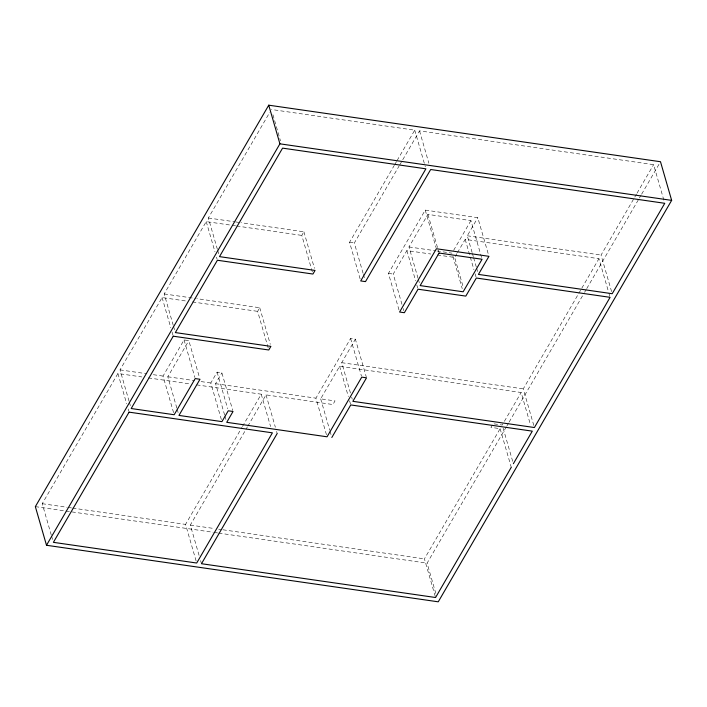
<?xml version="1.0" encoding="UTF-8"?>
<svg xmlns="http://www.w3.org/2000/svg" width="707" height="707" viewBox="0 0 707 707"><rect width="100%" height="100%" fill="white"/><g stroke="black" fill="none" stroke-linecap="round" stroke-linejoin="round"><path stroke-width="0.53" stroke-dasharray="3.54 2.65" d="M51.275 535.031L42.234 503.702L117.928 373.499L141.815 376.946M129.072 401.223L120.031 369.885L162.089 297.55L185.976 301.005M173.233 325.273L164.192 293.935L206.241 221.609L231.216 225.206M217.385 249.324L208.344 217.986L269.765 112.342M173.577 412.649L163.025 376.089L184.059 339.926L188.831 340.615L199.383 377.167M176.847 408.116L167.806 376.778L188.831 340.615M221.353 419.543L210.801 382.991L217.111 372.138L221.883 372.828L232.736 410.422M224.623 415.009L215.582 383.68L221.883 372.828M268.183 347.897L257.631 311.345L259.734 307.731L196.758 298.637M312.344 271.948L301.792 235.396L303.895 231.781L240.919 222.687M196.104 560.943L185.552 524.391L241.909 427.452M242.466 426.498L261.245 394.188L196.104 384.785M360.11 278.85L349.567 242.289L394.312 165.332M394.86 164.386L396.521 161.532M397.069 160.577L414.744 130.176L271.426 109.488M199.074 555.366L190.324 525.08L247.238 427.187M247.795 426.241L266.026 394.877L332.909 404.537L335.012 400.913L320.678 398.845L339.607 366.297L521.147 392.5L530.489 424.88M363.08 273.273L354.34 242.978L399.084 166.021M399.641 165.076L419.525 130.866L653.613 164.66L664.165 201.212M326.457 434.717L315.905 398.156L350.601 338.485L355.374 339.174L366.226 376.769M398.995 309.94L388.443 273.388L425.243 210.094L477.799 217.676L488.343 254.237M350.451 392.968L341.711 362.682L355.374 339.174M401.965 304.363L393.225 274.077L406.887 250.57L430.775 254.016M418.04 278.284L408.991 246.946L427.921 214.398L470.915 220.611L481.767 258.205M453.611 250.366L470.915 220.611M455.22 256.508L456.881 253.654M457.429 252.708L465.179 239.381L598.944 258.691L608.594 292.106M472.108 252.479L467.283 235.767L477.799 217.676M435.273 596.469L424.421 558.866L500.114 428.672L490.932 427.346L493.035 423.723L502.217 425.048L503.844 422.265M504.383 421.328L521.147 392.5M533.803 425.437L523.251 388.885L581.26 289.101M581.817 288.147L598.944 258.691M611.599 291.629L601.047 255.068L634.25 197.969M634.806 197.014L636.459 194.16M637.016 193.205L653.613 164.66M435.839 593.465L427.09 563.17L506.371 426.816M506.928 425.861L508.589 422.998M509.146 422.044L583.991 293.317M584.548 292.362L586.209 289.508M586.757 288.553L638.872 198.914M639.428 197.96L641.09 195.105M641.647 194.151L660.497 161.726M467.283 235.767L601.047 255.068M208.344 217.986L234.406 221.751M235.493 221.91L239.832 222.537M408.991 246.946L435.865 250.826M436.944 250.985L451.994 253.159M232.303 225.365L235.555 225.833M236.642 225.993L301.792 235.396M349.567 242.289L354.34 242.978M437.297 254.953L454.663 257.463L463.412 287.749M388.443 273.388L393.225 274.077M164.192 293.935L195.671 298.478M192.49 301.942L257.631 311.345M341.711 362.682L523.251 388.885M120.031 369.885L146.906 373.764M153.357 374.692L163.025 376.089M167.806 376.778L194.681 380.658M201.124 381.594L210.801 382.991M215.582 383.68L315.905 398.156M148.329 377.892L189.591 383.848M42.234 503.702L67.2 507.308M68.287 507.458L71.548 507.935M72.635 508.086L185.552 524.391M190.324 525.08L214.283 528.536M218.64 529.163L221.901 529.631M222.997 529.79L424.421 558.866M35.35 506.627L64.814 510.878M65.901 511.037L213.214 532.3M214.309 532.459L217.579 532.928M218.675 533.087L427.09 563.17M608.895 293.158L609.796 296.286M472.409 253.521L473.31 256.65M473.61 257.693L476.324 267.096M476.624 268.139L477.835 272.319M465.179 239.381L470.005 256.093M470.305 257.136L473.92 269.667M475.131 273.848L476.032 276.976M419.525 130.866L428.866 163.246M503.128 428.186L513.37 463.695M452.895 256.288L462.237 288.668M414.744 130.176L425.296 166.728M500.114 428.672L511.267 467.309M427.921 214.398L438.773 252.001M425.243 210.094L436.095 247.697M418.341 279.327L419.543 283.507M406.887 250.57L415.636 280.856M416.838 285.036L417.74 288.164M403.176 308.544L403.777 310.629M363.38 274.316L364.892 279.539M350.601 338.485L361.454 376.08M272.937 114.711L280.467 140.826M351.653 397.148L352.263 399.234M303.895 231.781L314.447 268.333M339.607 366.297L348.348 396.583M349.55 400.763L350.76 404.943M320.678 398.845L329.727 430.183M330.028 431.226L331.23 435.406M259.734 307.731L270.286 344.282M266.026 394.877L275.368 427.258M276.578 431.438L277.179 433.524M261.245 394.188L270.595 426.568M217.694 250.366L218.896 254.547M206.241 221.609L214.981 251.895M216.492 257.118L217.093 259.204M217.111 372.138L227.663 408.69M224.923 416.052L226.125 420.232M184.059 339.926L194.911 377.529M173.533 326.316L174.735 330.496M162.089 297.55L170.829 327.845M172.031 332.016L172.941 335.153M177.148 409.159L178.358 413.339M200.576 560.589L201.486 563.718M129.372 402.265L130.583 406.437M117.928 373.499L126.668 403.794M128.179 409.008L128.78 411.103M51.576 536.074L53.087 541.297"/><path stroke-width="1.06" d="M268.748 105.184L35.35 506.627L46.503 545.274L438.252 601.816L671.65 200.373L660.497 161.726L268.748 105.184L279.91 143.83L46.503 545.274M277.179 433.524L201.486 563.718L435.574 597.512L511.267 467.309M331.83 437.492L350.76 404.943L532.3 431.146L513.37 463.695M279.91 143.83L671.65 200.373M129.081 412.146L53.387 542.34L196.705 563.028L272.407 432.834L129.081 412.146M173.242 336.196L131.184 408.531L174.178 414.735L195.212 378.572L199.984 379.261L178.959 415.424L221.954 421.628L228.264 410.785L233.036 411.474L226.735 422.318L327.058 436.802L361.754 377.131L366.526 377.821L352.864 401.329L534.404 427.532L610.097 297.329L476.332 278.028L465.816 296.109L418.049 289.207L404.377 312.715L399.596 312.026L436.396 248.74L488.952 256.323L478.436 274.404L612.2 293.714L664.766 203.298L430.678 169.512L365.492 281.625L360.72 280.935L425.906 168.823L282.579 148.134L219.497 256.632L315.048 270.428L312.945 274.042L217.394 260.247L175.345 332.582L270.887 346.368L268.784 349.992L173.242 336.196M439.074 253.044L420.152 285.593L463.147 291.797L482.068 259.248L439.074 253.044"/></g></svg>
